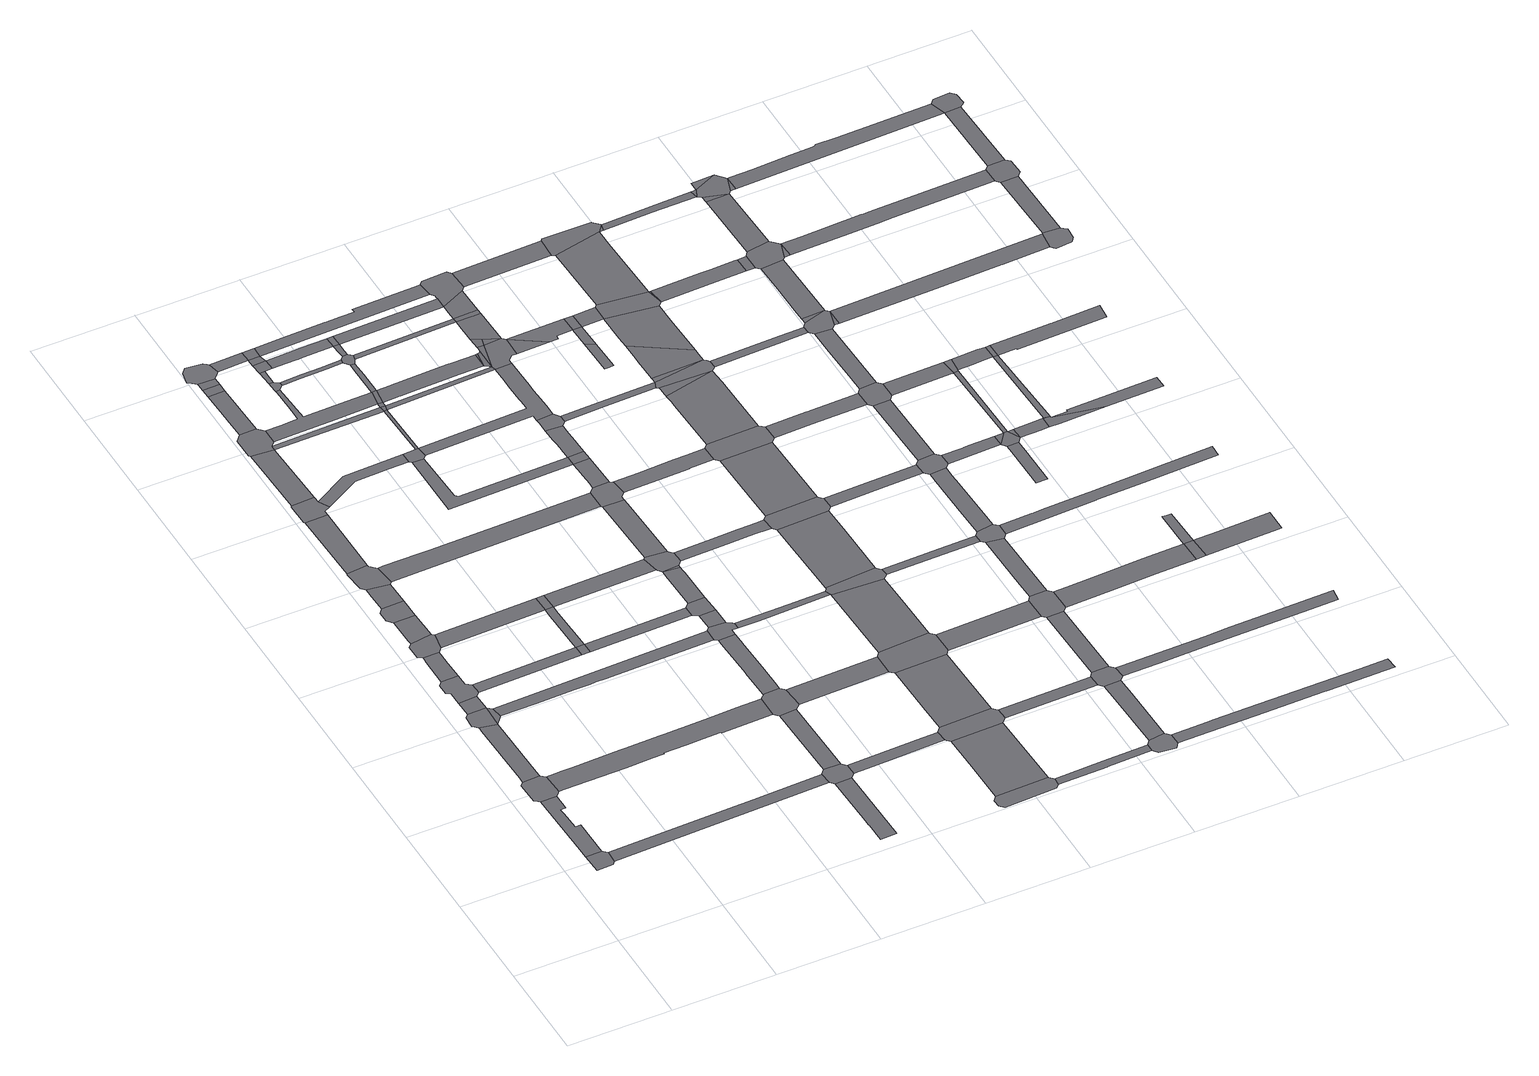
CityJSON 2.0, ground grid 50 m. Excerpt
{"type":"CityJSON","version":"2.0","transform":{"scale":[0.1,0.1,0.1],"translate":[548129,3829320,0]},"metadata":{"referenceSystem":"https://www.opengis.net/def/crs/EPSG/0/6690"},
"CityObjects":{
"road1":{"type":"Road","geometry":[{"type":"MultiSurface","lod":"1","boundaries":[[[0,1,2,3,4,5,6,7,8,9]]]}]},
"road2":{"type":"Road","attributes":{"RoadStructureAttribute.sectionType":"1"},"geometry":[{"type":"MultiSurface","lod":"1","boundaries":[[[10,11,12,13,14,15,16,17,3,2]]]}]},
"road3":{"type":"Road","geometry":[{"type":"MultiSurface","lod":"1","boundaries":[[[18,19,20,21,22,16,15,23,24,25]]]}]},
"road4":{"type":"Road","attributes":{"RoadStructureAttribute.sectionType":"1"},"geometry":[{"type":"MultiSurface","lod":"1","boundaries":[[[26,27,28,29,19,18,30,31]]]}]},
"road5":{"type":"Road","geometry":[{"type":"MultiSurface","lod":"1","boundaries":[[[32,33,34,35,36,26,31]]]}]},
"road6":{"type":"Road","attributes":{"RoadStructureAttribute.sectionType":"1"},"geometry":[{"type":"MultiSurface","lod":"1","boundaries":[[[37,38,33,32]]]}]},
"road7":{"type":"Road","attributes":{"RoadStructureAttribute.sectionType":"1"},"geometry":[{"type":"MultiSurface","lod":"1","boundaries":[[[32,39,40,41,42,43]]]}]},
"road8":{"type":"Road","geometry":[{"type":"MultiSurface","lod":"1","boundaries":[[[44,45,46,47,48,49,38,37,50,51]]]}]},
"road9":{"type":"Road","attributes":{"RoadStructureAttribute.sectionType":"1"},"geometry":[{"type":"MultiSurface","lod":"1","boundaries":[[[52,53,54,55,56,57,46,45]]]}]},
"road10":{"type":"Road","geometry":[{"type":"MultiSurface","lod":"1","boundaries":[[[58,59,60,61,55,54,62,63]]]}]},
"road11":{"type":"Road","attributes":{"RoadStructureAttribute.sectionType":"1"},"geometry":[{"type":"MultiSurface","lod":"1","boundaries":[[[64,65,66,67,59,58]]]}]},
"road12":{"type":"Road","geometry":[{"type":"MultiSurface","lod":"1","boundaries":[[[68,69,70,71,65,64]]]}]},
"road13":{"type":"Road","attributes":{"RoadStructureAttribute.sectionType":"1"},"geometry":[{"type":"MultiSurface","lod":"1","boundaries":[[[72,73,69,68,74]]]}]},
"road14":{"type":"Road","geometry":[{"type":"MultiSurface","lod":"1","boundaries":[[[75,76,77,78,79,72,74,80,81]]]}]},
"road15":{"type":"Road","attributes":{"RoadStructureAttribute.sectionType":"1"},"geometry":[{"type":"MultiSurface","lod":"1","boundaries":[[[82,83,84,85,9,8,86]]]}]},
"road16":{"type":"Road","attributes":{"RoadStructureAttribute.sectionType":"1"},"geometry":[{"type":"MultiSurface","lod":"1","boundaries":[[[87,88,77,76,89]]]}]},
"road17":{"type":"Road","attributes":{"RoadStructureAttribute.sectionType":"1"},"geometry":[{"type":"MultiSurface","lod":"1","boundaries":[[[90,51,50,91]]]}]},
"road18":{"type":"Road","geometry":[{"type":"MultiSurface","lod":"1","boundaries":[[[92,93,94,95,87,89,96,97,98]]]}]},
"road19":{"type":"Road","attributes":{"RoadStructureAttribute.sectionType":"1"},"geometry":[{"type":"MultiSurface","lod":"1","boundaries":[[[99,100,101,102,103,104,105,106,107,108,109,25,24,110,111,112,113,114,115,116,117,118,119]]]}]},
"road20":{"type":"Road","attributes":{"RoadStructureAttribute.sectionType":"1"},"geometry":[{"type":"MultiSurface","lod":"1","boundaries":[[[120,63,62,121]]]}]},
"road21":{"type":"Road","attributes":{"RoadStructureAttribute.sectionType":"1"},"geometry":[{"type":"MultiSurface","lod":"1","boundaries":[[[122,123,93,92,124]]]}]},
"road22":{"type":"Road","geometry":[{"type":"MultiSurface","lod":"1","boundaries":[[[125,126,127,128,129,122,124,130,131,132]]]}]},
"road23":{"type":"Road","attributes":{"RoadStructureAttribute.sectionType":"1"},"geometry":[{"type":"MultiSurface","lod":"1","boundaries":[[[133,43,42,134,135,136,137,138,139]]]}]},
"road24":{"type":"Road","attributes":{"RoadStructureAttribute.sectionType":"1"},"geometry":[{"type":"MultiSurface","lod":"1","boundaries":[[[140,141,142,143,127,126]]]}]},
"road25":{"type":"Road","geometry":[{"type":"MultiSurface","lod":"1","boundaries":[[[144,90,91,145]]]}]},
"road26":{"type":"Road","geometry":[{"type":"MultiSurface","lod":"1","boundaries":[[[146,147,141,140]]]}]},
"road27":{"type":"Road","attributes":{"RoadStructureAttribute.sectionType":"1"},"geometry":[{"type":"MultiSurface","lod":"1","boundaries":[[[148,149,150,147,146,151]]]}]},
"road28":{"type":"Road","attributes":{"RoadStructureAttribute.sectionType":"1"},"geometry":[{"type":"MultiSurface","lod":"1","boundaries":[[[152,153,121,154,90,144]]]}]},
"road29":{"type":"Road","geometry":[{"type":"MultiSurface","lod":"1","boundaries":[[[155,156,157,158,159,160,148,151,161,162,163,164,165,166]]]}]},
"road30":{"type":"Road","attributes":{"RoadStructureAttribute.sectionType":"1"},"geometry":[{"type":"MultiSurface","lod":"1","boundaries":[[[167,168,98,97,169,170,171,172,173]]]}]},
"road31":{"type":"Road","geometry":[{"type":"MultiSurface","lod":"1","boundaries":[[[174,120,121,153]]]}]},
"road32":{"type":"Road","attributes":{"RoadStructureAttribute.sectionType":"1"},"geometry":[{"type":"MultiSurface","lod":"1","boundaries":[[[175,176,177,178,179,180,181]]]}]},
"road33":{"type":"Road","attributes":{"RoadStructureAttribute.sectionType":"1"},"geometry":[{"type":"MultiSurface","lod":"1","boundaries":[[[182,164,163,183]]]}]},
"road34":{"type":"Road","geometry":[{"type":"MultiSurface","lod":"1","boundaries":[[[184,130,124,185]]]}]},
"road35":{"type":"Road","attributes":{"RoadStructureAttribute.sectionType":"1"},"geometry":[{"type":"MultiSurface","lod":"1","boundaries":[[[186,187,188,189,81,80,190]]]}]},
"road36":{"type":"Road","geometry":[{"type":"MultiSurface","lod":"1","boundaries":[[[191,82,86,192,193,176,175,194,195,196,197,198]]]}]},
"road37":{"type":"Road","geometry":[{"type":"MultiSurface","lod":"1","boundaries":[[[199,200,201,202,203,204,205,206,207,208]]]}]},
"road38":{"type":"Road","attributes":{"RoadStructureAttribute.sectionType":"1"},"geometry":[{"type":"MultiSurface","lod":"1","boundaries":[[[209,210,201,200,199]]]}]},
"road39":{"type":"Road","attributes":{"RoadStructureAttribute.sectionType":"1"},"geometry":[{"type":"MultiSurface","lod":"1","boundaries":[[[211,144,145,212]]]}]},
"road40":{"type":"Road","attributes":{"RoadStructureAttribute.sectionType":"1"},"geometry":[{"type":"MultiSurface","lod":"1","boundaries":[[[213,214,215,216,204,203,217,218,219,220,221,222,132,131,223,224,225,226,227]]]}]},
"road41":{"type":"Road","geometry":[{"type":"MultiSurface","lod":"1","boundaries":[[[228,229,210,209,230]]]}]},
"road42":{"type":"Road","attributes":{"RoadStructureAttribute.sectionType":"1"},"geometry":[{"type":"MultiSurface","lod":"1","boundaries":[[[183,229,228,231]]]}]},
"road43":{"type":"Road","geometry":[{"type":"MultiSurface","lod":"1","boundaries":[[[232,182,183,231]]]}]},
"road44":{"type":"Road","attributes":{"RoadStructureAttribute.sectionType":"1"},"geometry":[{"type":"MultiSurface","lod":"1","boundaries":[[[233,234,191,198]]]}]},
"road45":{"type":"Road","geometry":[{"type":"MultiSurface","lod":"1","boundaries":[[[235,236,167,173,237,238,239]]]}]},
"road46":{"type":"Road","attributes":{"RoadStructureAttribute.sectionType":"1"},"geometry":[{"type":"MultiSurface","lod":"1","boundaries":[[[240,174,153,241]]]}]},
"road47":{"type":"Road","geometry":[{"type":"MultiSurface","lod":"1","boundaries":[[[242,243,244,245,246,99,119,234,233,247,248]]]}]},
"road48":{"type":"Road","attributes":{"RoadStructureAttribute.sectionType":"1"},"geometry":[{"type":"MultiSurface","lod":"1","boundaries":[[[249,250,251,252,253,254,208,207,255,256,257,258,259]]]}]},
"road49":{"type":"Road","attributes":{"RoadStructureAttribute.sectionType":"1"},"geometry":[{"type":"MultiSurface","lod":"1","boundaries":[[[260,185,236,235]]]}]},
"road50":{"type":"Road","attributes":{"RoadStructureAttribute.sectionType":"1"},"geometry":[{"type":"MultiSurface","lod":"1","boundaries":[[[261,262,263,264,265,266,267,268,269,270,271,272,244,243]]]}]},
"road51":{"type":"Road","attributes":{"RoadStructureAttribute.sectionType":"1"},"geometry":[{"type":"MultiSurface","lod":"1","boundaries":[[[273,274,275,276,277,278,228,230,279,280,281,282,283,284]]]}]},
"road52":{"type":"Road","geometry":[{"type":"MultiSurface","lod":"1","boundaries":[[[184,185,260,285]]]}]},
"road53":{"type":"Road","attributes":{"RoadStructureAttribute.sectionType":"1"},"geometry":[{"type":"MultiSurface","lod":"1","boundaries":[[[286,226,184,285]]]}]},
"road54":{"type":"Road","geometry":[{"type":"MultiSurface","lod":"1","boundaries":[[[287,227,226,286]]]}]},
"road55":{"type":"Road","attributes":{"RoadStructureAttribute.sectionType":"1"},"geometry":[{"type":"MultiSurface","lod":"1","boundaries":[[[288,289,290,196,195,291,292]]]}]},
"road56":{"type":"Road","geometry":[{"type":"MultiSurface","lod":"1","boundaries":[[[293,133,139,294,267,266,295,296,297,298,299,300,301]]]}]},
"road57":{"type":"Road","attributes":{"RoadStructureAttribute.sectionType":"1"},"geometry":[{"type":"MultiSurface","lod":"1","boundaries":[[[302,303,293,301]]]}]},
"road58":{"type":"Road","attributes":{"RoadStructureAttribute.sectionType":"1"},"geometry":[{"type":"MultiSurface","lod":"1","boundaries":[[[304,305,227,287,306,307]]]}]},
"road59":{"type":"Road","geometry":[{"type":"MultiSurface","lod":"1","boundaries":[[[308,309,211,212,303,302]]]}]},
"road60":{"type":"Road","attributes":{"RoadStructureAttribute.sectionType":"1"},"geometry":[{"type":"MultiSurface","lod":"1","boundaries":[[[237,310,311,312,313,314,238]]]}]},
"road61":{"type":"Road","geometry":[{"type":"MultiSurface","lod":"1","boundaries":[[[315,316,249,259,304,307,317,318]]]}]},
"road62":{"type":"Road","attributes":{"RoadStructureAttribute.sectionType":"1"},"geometry":[{"type":"MultiSurface","lod":"1","boundaries":[[[319,320,284,321,316,315]]]}]},
"road63":{"type":"Road","attributes":{"RoadStructureAttribute.sectionType":"1"},"geometry":[{"type":"MultiSurface","lod":"1","boundaries":[[[322,323,309,308,324,325,326]]]}]},
"road64":{"type":"Road","geometry":[{"type":"MultiSurface","lod":"1","boundaries":[[[327,273,284,320]]]}]},
"road65":{"type":"Road","attributes":{"RoadStructureAttribute.sectionType":"1"},"geometry":[{"type":"MultiSurface","lod":"1","boundaries":[[[328,322,326]]]}]},
"road66":{"type":"Road","geometry":[{"type":"MultiSurface","lod":"1","boundaries":[[[329,240,241,322,328,330,331,332,333,334]]]}]},
"road67":{"type":"Road","attributes":{"RoadStructureAttribute.sectionType":"1"},"geometry":[{"type":"MultiSurface","lod":"1","boundaries":[[[335,336,248,247,337]]]}]},
"road68":{"type":"Road","attributes":{"RoadStructureAttribute.sectionType":"1"},"geometry":[{"type":"MultiSurface","lod":"1","boundaries":[[[338,329,334,339,340]]]}]},
"road69":{"type":"Road","attributes":{"RoadStructureAttribute.sectionType":"1"},"geometry":[{"type":"MultiSurface","lod":"1","boundaries":[[[341,342,343,344,345,346,347,348,349,350,351,352,353,354,355,235,239,356,357,358]]]}]},
"road70":{"type":"Road","attributes":{"RoadStructureAttribute.sectionType":"1"},"geometry":[{"type":"MultiSurface","lod":"1","boundaries":[[[359,360,361,362,363,364,365,232,231,366]]]}]},
"road71":{"type":"Road","attributes":{"RoadStructureAttribute.sectionType":"1"},"geometry":[{"type":"MultiSurface","lod":"1","boundaries":[[[367,285,260,347]]]}]},
"road72":{"type":"Road","geometry":[{"type":"MultiSurface","lod":"1","boundaries":[[[368,369,370,371,372,373,374,375]]]}]},
"road73":{"type":"Road","attributes":{"RoadStructureAttribute.sectionType":"1"},"geometry":[{"type":"MultiSurface","lod":"1","boundaries":[[[376,377,378,379,380,381,382,287,286,383,384,385,386,387,388,389]]]}]},
"road74":{"type":"Road","geometry":[{"type":"MultiSurface","lod":"1","boundaries":[[[390,186,190,338,340,391,392,393,394,395]]]}]},
"road75":{"type":"Road","attributes":{"function":"3","RoadStructureAttribute.sectionType":"1"},"geometry":[{"type":"MultiSurface","lod":"1","boundaries":[[[396,397,398,369,368]]]}]},
"road76":{"type":"Road","attributes":{"RoadStructureAttribute.sectionType":"1"},"geometry":[{"type":"MultiSurface","lod":"1","boundaries":[[[399,400,298,297,401,402]]]}]},
"road77":{"type":"Road","attributes":{"RoadStructureAttribute.sectionType":"1"},"geometry":[{"type":"MultiSurface","lod":"1","boundaries":[[[403,311,404,405,406,390,395]]]}]},
"road78":{"type":"Road","attributes":{"RoadStructureAttribute.sectionType":"1"},"geometry":[{"type":"MultiSurface","lod":"1","boundaries":[[[407,318,317,408]]]}]},
"road79":{"type":"Road","geometry":[{"type":"MultiSurface","lod":"1","boundaries":[[[409,312,311,403]]]}]},
"road80":{"type":"Road","geometry":[{"type":"MultiSurface","lod":"1","boundaries":[[[410,411,412,288,292,397,396,413,414,415]]]}]},
"road81":{"type":"Road","attributes":{"RoadStructureAttribute.sectionType":"1"},"geometry":[{"type":"MultiSurface","lod":"1","boundaries":[[[416,417,327,320,418]]]}]},
"road82":{"type":"Road","attributes":{"RoadStructureAttribute.sectionType":"1"},"geometry":[{"type":"MultiSurface","lod":"1","boundaries":[[[419,420,421,422,423,312,409,424,425,426,427,428]]]}]},
"road83":{"type":"Road","attributes":{"RoadStructureAttribute.sectionType":"1"},"geometry":[{"type":"MultiSurface","lod":"1","boundaries":[[[429,430,431,432,332,331,433,434,435,436,437]]]}]},
"road84":{"type":"Road","geometry":[{"type":"MultiSurface","lod":"1","boundaries":[[[358,357,438,419,428,439,440]]]}]},
"road85":{"type":"Road","attributes":{"function":"3","RoadStructureAttribute.sectionType":"1"},"geometry":[{"type":"MultiSurface","lod":"1","boundaries":[[[441,442,443,412,411]]]}]},
"road86":{"type":"Road","attributes":{"RoadStructureAttribute.sectionType":"1"},"geometry":[{"type":"MultiSurface","lod":"1","boundaries":[[[444,376,389]]]}]},
"road87":{"type":"Road","attributes":{"RoadStructureAttribute.sectionType":"1"},"geometry":[{"type":"MultiSurface","lod":"1","boundaries":[[[445,446,447,448,449,444,389,450,451,367]]]}]},
"road88":{"type":"Road","geometry":[{"type":"MultiSurface","lod":"1","boundaries":[[[452,453,454,455,456,457,335,337,458,459,442,441,460,461,462]]]}]},
"road89":{"type":"Road","attributes":{"RoadStructureAttribute.sectionType":"1"},"geometry":[{"type":"MultiSurface","lod":"1","boundaries":[[[463,464,465,445,367]]]}]},
"road90":{"type":"Road","attributes":{"RoadStructureAttribute.sectionType":"1"},"geometry":[{"type":"MultiSurface","lod":"1","boundaries":[[[466,467,468,469,393,392,470,471,472,473,474]]]}]},
"road91":{"type":"Road","attributes":{"RoadStructureAttribute.sectionType":"1"},"geometry":[{"type":"MultiSurface","lod":"1","boundaries":[[[475,464,463,476]]]}]},
"road92":{"type":"Road","geometry":[{"type":"MultiSurface","lod":"1","boundaries":[[[477,463,367,347,346,478,479,480,481]]]}]},
"road93":{"type":"Road","attributes":{"function":"3","RoadStructureAttribute.sectionType":"1"},"geometry":[{"type":"MultiSurface","lod":"1","boundaries":[[[482,455,454,483,484]]]}]},
"road94":{"type":"Road","attributes":{"RoadStructureAttribute.sectionType":"1"},"geometry":[{"type":"MultiSurface","lod":"1","boundaries":[[[485,486,375,374,487,488,489]]]}]},
"road95":{"type":"Road","attributes":{"RoadStructureAttribute.sectionType":"1"},"geometry":[{"type":"MultiSurface","lod":"1","boundaries":[[[476,463,477,490]]]}]},
"road96":{"type":"Road","attributes":{"RoadStructureAttribute.sectionType":"1"},"geometry":[{"type":"MultiSurface","lod":"1","boundaries":[[[491,492,493,408,494,495,475,476,490,477]]]}]},
"road97":{"type":"Road","geometry":[{"type":"MultiSurface","lod":"1","boundaries":[[[496,497,498,407,408,493,492,491]]]}]},
"road98":{"type":"Road","geometry":[{"type":"MultiSurface","lod":"1","boundaries":[[[499,500,501,502,503,399,402,504,482,484,505,506,507]]]}]},
"road99":{"type":"Road","geometry":[{"type":"MultiSurface","lod":"1","boundaries":[[[508,418,509,510,511,407,498,497,496]]]}]},
"road100":{"type":"Road","geometry":[{"type":"MultiSurface","lod":"1","boundaries":[[[512,513,359,366,514,515,516,416,418,508,517,518]]]}]},
"road101":{"type":"Road","attributes":{"RoadStructureAttribute.sectionType":"1"},"geometry":[{"type":"MultiSurface","lod":"1","boundaries":[[[519,520,440,439,521,522]]]}]},
"road102":{"type":"Road","attributes":{"function":"3","RoadStructureAttribute.sectionType":"1"},"geometry":[{"type":"MultiSurface","lod":"1","boundaries":[[[523,524,525,526,527,501,500]]]}]},
"road103":{"type":"Road","attributes":{"RoadStructureAttribute.sectionType":"1"},"geometry":[{"type":"MultiSurface","lod":"1","boundaries":[[[481,480,528,529]]]}]},
"road104":{"type":"Road","attributes":{"RoadStructureAttribute.sectionType":"1"},"geometry":[{"type":"MultiSurface","lod":"1","boundaries":[[[530,415,414,531]]]}]},
"road105":{"type":"Road","geometry":[{"type":"MultiSurface","lod":"1","boundaries":[[[532,533,534,437,436,535,526,525,536,537,538]]]}]},
"road106":{"type":"Road","attributes":{"RoadStructureAttribute.sectionType":"1"},"geometry":[{"type":"MultiSurface","lod":"1","boundaries":[[[539,481,529,540,541,542]]]}]},
"road107":{"type":"Road","attributes":{"function":"3","RoadStructureAttribute.sectionType":"1"},"geometry":[{"type":"MultiSurface","lod":"1","boundaries":[[[543,544,545,546,534,533]]]}]},
"road108":{"type":"Road","attributes":{"RoadStructureAttribute.sectionType":"1"},"geometry":[{"type":"MultiSurface","lod":"1","boundaries":[[[547,548,462,461,549]]]}]},
"road109":{"type":"Road","attributes":{"RoadStructureAttribute.sectionType":"1"},"geometry":[{"type":"MultiSurface","lod":"1","boundaries":[[[550,551,552,553,554,555]]]}]},
"road110":{"type":"Road","geometry":[{"type":"MultiSurface","lod":"1","boundaries":[[[556,557,485,489,558,559,560,561]]]}]},
"road111":{"type":"Road","attributes":{"RoadStructureAttribute.sectionType":"1"},"geometry":[{"type":"MultiSurface","lod":"1","boundaries":[[[562,542,551,550,555]]]}]},
"road112":{"type":"Road","geometry":[{"type":"MultiSurface","lod":"1","boundaries":[[[563,564,565,466,474,544,543,566,567]]]}]},
"road113":{"type":"Road","geometry":[{"type":"MultiSurface","lod":"1","boundaries":[[[568,539,542,562]]]}]},
"road114":{"type":"Road","attributes":{"RoadStructureAttribute.sectionType":"1"},"geometry":[{"type":"MultiSurface","lod":"1","boundaries":[[[569,570,557,556,571,572]]]}]},
"road115":{"type":"Road","attributes":{"function":"3","RoadStructureAttribute.sectionType":"1"},"geometry":[{"type":"MultiSurface","lod":"1","boundaries":[[[573,574,575,576,577,578,579,580,581,582,564,563]]]}]},
"road116":{"type":"Road","attributes":{"RoadStructureAttribute.sectionType":"1"},"geometry":[{"type":"MultiSurface","lod":"1","boundaries":[[[583,518,517,584]]]}]},
"road117":{"type":"Road","attributes":{"RoadStructureAttribute.sectionType":"1"},"geometry":[{"type":"MultiSurface","lod":"1","boundaries":[[[585,586,587,588,507,506,589,590]]]}]},
"road118":{"type":"Road","geometry":[{"type":"MultiSurface","lod":"1","boundaries":[[[591,592,593,594,530,531,595,569,572,596,597,598,599]]]}]},
"road119":{"type":"Road","attributes":{"RoadStructureAttribute.sectionType":"1"},"geometry":[{"type":"MultiSurface","lod":"1","boundaries":[[[600,568,562,601]]]}]},
"road120":{"type":"Road","attributes":{"function":"3","RoadStructureAttribute.sectionType":"1"},"geometry":[{"type":"MultiSurface","lod":"1","boundaries":[[[602,603,604,605,578,577]]]}]},
"road121":{"type":"Road","geometry":[{"type":"MultiSurface","lod":"1","boundaries":[[[606,607,608,609,519,522,610,602,577,611,612,613]]]}]},
"road122":{"type":"Road","attributes":{"function":"3","RoadStructureAttribute.sectionType":"1"},"geometry":[{"type":"MultiSurface","lod":"1","boundaries":[[[607,614,615,608]]]}]},
"road123":{"type":"Road","attributes":{"RoadStructureAttribute.sectionType":"1"},"geometry":[{"type":"MultiSurface","lod":"1","boundaries":[[[616,617,593,592]]]}]},
"road124":{"type":"Road","attributes":{"function":"3","RoadStructureAttribute.sectionType":"1"},"geometry":[{"type":"MultiSurface","lod":"1","boundaries":[[[618,619,620,621,614,607,622,623]]]}]},
"road125":{"type":"Road","attributes":{"function":"3","RoadStructureAttribute.sectionType":"1"},"geometry":[{"type":"MultiSurface","lod":"1","boundaries":[[[601,624,618,623,625,626]]]}]},
"road126":{"type":"Road","attributes":{"RoadStructureAttribute.sectionType":"1"},"geometry":[{"type":"MultiSurface","lod":"1","boundaries":[[[627,628,538,537,629,630]]]}]},
"road127":{"type":"Road","geometry":[{"type":"MultiSurface","lod":"1","boundaries":[[[631,547,549,617,616,632,633,634]]]}]},
"road128":{"type":"Road","geometry":[{"type":"MultiSurface","lod":"1","boundaries":[[[635,600,601,626,636,637,638,639]]]}]},
"road129":{"type":"Road","attributes":{"RoadStructureAttribute.sectionType":"1"},"geometry":[{"type":"MultiSurface","lod":"1","boundaries":[[[640,641,631,634,642]]]}]},
"road130":{"type":"Road","attributes":{"function":"3","RoadStructureAttribute.sectionType":"1"},"geometry":[{"type":"MultiSurface","lod":"1","boundaries":[[[643,644,645,635,639]]]}]},
"road131":{"type":"Road","attributes":{"RoadStructureAttribute.sectionType":"1"},"geometry":[{"type":"MultiSurface","lod":"1","boundaries":[[[646,647,648,567,566,649,650,651]]]}]},
"road132":{"type":"Road","geometry":[{"type":"MultiSurface","lod":"1","boundaries":[[[652,653,654,585,590,640,642,655,656,657]]]}]},
"road133":{"type":"Road","attributes":{"RoadStructureAttribute.sectionType":"1"},"geometry":[{"type":"MultiSurface","lod":"1","boundaries":[[[658,639,638]]]}]},
"road134":{"type":"Road","geometry":[{"type":"MultiSurface","lod":"1","boundaries":[[[659,583,584,645,644,660,661,662,663]]]}]},
"road135":{"type":"Road","attributes":{"RoadStructureAttribute.sectionType":"1"},"geometry":[{"type":"MultiSurface","lod":"1","boundaries":[[[664,665,666,667,668,669,670,671,654,653]]]}]},
"road136":{"type":"Road","attributes":{"RoadStructureAttribute.sectionType":"1"},"geometry":[{"type":"MultiSurface","lod":"1","boundaries":[[[672,673,613,612,674,675,676]]]}]},
"road137":{"type":"Road","geometry":[{"type":"MultiSurface","lod":"1","boundaries":[[[677,678,679,680,627,630,681,668,667,682,683]]]}]},
"road138":{"type":"Road","attributes":{"RoadStructureAttribute.sectionType":"1"},"geometry":[{"type":"MultiSurface","lod":"1","boundaries":[[[684,685,686,687,688,561,560,689,690,691,692,693,694,695,696]]]}]},
"road139":{"type":"Road","attributes":{"RoadStructureAttribute.sectionType":"1"},"geometry":[{"type":"MultiSurface","lod":"1","boundaries":[[[660,644,697,698]]]}]},
"road140":{"type":"Road","attributes":{"RoadStructureAttribute.sectionType":"1"},"geometry":[{"type":"MultiSurface","lod":"1","boundaries":[[[699,700,679,678]]]}]},
"road141":{"type":"Road","attributes":{"RoadStructureAttribute.sectionType":"1"},"geometry":[{"type":"MultiSurface","lod":"1","boundaries":[[[701,702,703,704,658,638,705,706,707,708]]]}]},
"road142":{"type":"Road","attributes":{"RoadStructureAttribute.sectionType":"1"},"geometry":[{"type":"MultiSurface","lod":"1","boundaries":[[[709,710,711,712,713,633,632,714,715,716]]]}]},
"road143":{"type":"Road","geometry":[{"type":"MultiSurface","lod":"1","boundaries":[[[717,718,646,651,700,699,719,720]]]}]},
"road144":{"type":"Road","attributes":{"RoadStructureAttribute.sectionType":"1"},"geometry":[{"type":"MultiSurface","lod":"1","boundaries":[[[721,722,723,724,725,726,727,599,598,728,729,730,731]]]}]},
"road145":{"type":"Road","attributes":{"RoadStructureAttribute.sectionType":"1"},"geometry":[{"type":"MultiSurface","lod":"1","boundaries":[[[732,733,734,735,683,682,736]]]}]},
"road146":{"type":"Road","attributes":{"RoadStructureAttribute.sectionType":"1"},"geometry":[{"type":"MultiSurface","lod":"1","boundaries":[[[737,738,739,718,717,740,741]]]}]},
"road147":{"type":"Road","attributes":{"RoadStructureAttribute.sectionType":"1"},"geometry":[{"type":"MultiSurface","lod":"1","boundaries":[[[742,743,660,698,744,745,746]]]}]},
"road148":{"type":"Road","geometry":[{"type":"MultiSurface","lod":"1","boundaries":[[[747,748,749,672,676,737,741,750,751,752]]]}]},
"road149":{"type":"Road","attributes":{"RoadStructureAttribute.sectionType":"1"},"geometry":[{"type":"MultiSurface","lod":"1","boundaries":[[[747,753,748]]]}]},
"road150":{"type":"Road","attributes":{"RoadStructureAttribute.sectionType":"1"},"geometry":[{"type":"MultiSurface","lod":"1","boundaries":[[[754,755,756,757,758,759]]]}]},
"road151":{"type":"Road","attributes":{"RoadStructureAttribute.sectionType":"1"},"geometry":[{"type":"MultiSurface","lod":"1","boundaries":[[[760,701,708,761]]]}]},
"road152":{"type":"Road","attributes":{"RoadStructureAttribute.sectionType":"1"},"geometry":[{"type":"MultiSurface","lod":"1","boundaries":[[[762,763,732,736]]]}]},
"road153":{"type":"Road","attributes":{"RoadStructureAttribute.sectionType":"1"},"geometry":[{"type":"MultiSurface","lod":"1","boundaries":[[[764,720,719,765,766,767]]]}]},
"road154":{"type":"Road","attributes":{"RoadStructureAttribute.sectionType":"1"},"geometry":[{"type":"MultiSurface","lod":"1","boundaries":[[[752,751,768]]]}]},
"road155":{"type":"Road","geometry":[{"type":"MultiSurface","lod":"1","boundaries":[[[769,762,736,759,758,770]]]}]},
"road156":{"type":"Road","attributes":{"RoadStructureAttribute.sectionType":"1"},"geometry":[{"type":"MultiSurface","lod":"1","boundaries":[[[771,772,773,774,753,747]]]}]},
"road157":{"type":"Road","attributes":{"RoadStructureAttribute.sectionType":"1"},"geometry":[{"type":"MultiSurface","lod":"1","boundaries":[[[775,776,769,770]]]}]},
"road158":{"type":"Road","geometry":[{"type":"MultiSurface","lod":"1","boundaries":[[[777,778,760,761,772,771,779,780]]]}]},
"road159":{"type":"Road","attributes":{"RoadStructureAttribute.sectionType":"1"},"geometry":[{"type":"MultiSurface","lod":"1","boundaries":[[[781,767,762,769]]]}]},
"road160":{"type":"Road","geometry":[{"type":"MultiSurface","lod":"1","boundaries":[[[782,709,716,783]]]}]},
"road161":{"type":"Road","attributes":{"RoadStructureAttribute.sectionType":"1"},"geometry":[{"type":"MultiSurface","lod":"1","boundaries":[[[784,785,786,787,788,789,790,657,656,791,792,793,794,795]]]}]},
"road162":{"type":"Road","attributes":{"RoadStructureAttribute.sectionType":"1"},"geometry":[{"type":"MultiSurface","lod":"1","boundaries":[[[796,797,775,770,798,799,800]]]}]},
"road163":{"type":"Road","geometry":[{"type":"MultiSurface","lod":"1","boundaries":[[[801,802,803,804,709,782]]]}]},
"road164":{"type":"Road","attributes":{"RoadStructureAttribute.sectionType":"1"},"geometry":[{"type":"MultiSurface","lod":"1","boundaries":[[[805,742,746]]]}]},
"road165":{"type":"Road","attributes":{"RoadStructureAttribute.sectionType":"1"},"geometry":[{"type":"MultiSurface","lod":"1","boundaries":[[[806,807,778,777]]]}]},
"road166":{"type":"Road","attributes":{"RoadStructureAttribute.sectionType":"1"},"geometry":[{"type":"MultiSurface","lod":"1","boundaries":[[[780,779,808]]]}]},
"road167":{"type":"Road","geometry":[{"type":"MultiSurface","lod":"1","boundaries":[[[809,764,767,781,810]]]}]},
"road168":{"type":"Road","attributes":{"RoadStructureAttribute.sectionType":"1"},"geometry":[{"type":"MultiSurface","lod":"1","boundaries":[[[811,807,806]]]}]},
"road169":{"type":"Road","geometry":[{"type":"MultiSurface","lod":"1","boundaries":[[[812,805,746,811,806,813,814]]]}]},
"road170":{"type":"Road","attributes":{"RoadStructureAttribute.sectionType":"1"},"geometry":[{"type":"MultiSurface","lod":"1","boundaries":[[[812,815,816,805]]]}]},
"road171":{"type":"Road","geometry":[{"type":"MultiSurface","lod":"1","boundaries":[[[800,817,818]]]}]},
"road172":{"type":"Road","attributes":{"RoadStructureAttribute.sectionType":"1"},"geometry":[{"type":"MultiSurface","lod":"1","boundaries":[[[819,820,809,810,821,822,823,824,825]]]}]},
"road173":{"type":"Road","attributes":{"RoadStructureAttribute.sectionType":"1"},"geometry":[{"type":"MultiSurface","lod":"1","boundaries":[[[826,825,818,817]]]}]},
"road174":{"type":"Road","attributes":{"RoadStructureAttribute.sectionType":"1"},"geometry":[{"type":"MultiSurface","lod":"1","boundaries":[[[814,813,827]]]}]},
"road175":{"type":"Road","attributes":{"RoadStructureAttribute.sectionType":"1"},"geometry":[{"type":"MultiSurface","lod":"1","boundaries":[[[828,829,830,831,782,783,832,833,834]]]}]},
"road176":{"type":"Road","geometry":[{"type":"MultiSurface","lod":"1","boundaries":[[[800,799,835,836,837,817]]]}]},
"road177":{"type":"Road","geometry":[{"type":"MultiSurface","lod":"1","boundaries":[[[838,819,825,826]]]}]},
"road178":{"type":"Road","attributes":{"RoadStructureAttribute.sectionType":"1"},"geometry":[{"type":"MultiSurface","lod":"1","boundaries":[[[839,840,841,837,836,842]]]}]},
"road179":{"type":"Road","attributes":{"RoadStructureAttribute.sectionType":"1"},"geometry":[{"type":"MultiSurface","lod":"1","boundaries":[[[843,752,768,844,845,846,847]]]}]},
"road180":{"type":"Road","attributes":{"RoadStructureAttribute.sectionType":"1"},"geometry":[{"type":"MultiSurface","lod":"1","boundaries":[[[848,849,850,851,838,826,852,853,854]]]}]},
"road181":{"type":"Road","attributes":{"RoadStructureAttribute.sectionType":"1"},"geometry":[{"type":"MultiSurface","lod":"1","boundaries":[[[855,856,857,858,859,780,808,860,861,862,863,864]]]}]},
"road182":{"type":"Road","attributes":{"RoadStructureAttribute.sectionType":"1"},"geometry":[{"type":"MultiSurface","lod":"1","boundaries":[[[865,866,867,868,869,870,871,872,814,827,873]]]}]},
"road183":{"type":"Road","geometry":[{"type":"MultiSurface","lod":"1","boundaries":[[[874,843,847,875,876,877,878,879,880,881,882,883,884]]]}]},
"road184":{"type":"Road","attributes":{"RoadStructureAttribute.sectionType":"1"},"geometry":[{"type":"MultiSurface","lod":"1","boundaries":[[[885,886,887,874,884]]]}]},
"road185":{"type":"Road","geometry":[{"type":"MultiSurface","lod":"1","boundaries":[[[888,889,890,855,864,886,885,891,892,893]]]}]},
"road186":{"type":"Road","attributes":{"RoadStructureAttribute.sectionType":"1"},"geometry":[{"type":"MultiSurface","lod":"1","boundaries":[[[894,873,890,889]]]}]},
"road187":{"type":"Road","geometry":[{"type":"MultiSurface","lod":"1","boundaries":[[[895,896,897,898,865,873,894,899,900,901]]]}]}
},
"vertices":[
[211,529,0],[202,538,0],[200,540,0],[123,538,0],[126,440,0],[204,443,0],[205,443,0],[210,449,0],[218,459,0],[221,520,0],
[197,731,0],[170,731,0],[167,830,0],[165,858,0],[191,858,0],[190,941,0],[112,940,0],[122,593,0],
[186,1092,0],[103,1088,0],[87,1069,0],[90,960,0],[96,955,0],[207,958,0],[212,964,0],[206,1072,0],
[95,1484,0],[96,1477,0],[96,1456,0],[103,1118,0],[185,1120,0],[178,1466,0],
[183,1583,0],[93,1581,0],[77,1563,0],[73,1506,0],[83,1496,0],
[179,1665,0],[91,1662,0],
[179,1467,0],[204,1497,0],[208,1503,0],[212,1508,0],[204,1564,0],
[171,1761,0],[170,1820,0],[89,1818,0],[70,1799,0],[72,1744,0],[89,1729,0],[199,1685,0],[197,1740,0],
[167,1912,0],[166,1976,0],[166,1991,0],[90,1988,0],[90,1976,0],[89,1958,0],
[188,2107,0],[85,2093,0],[68,2075,0],[70,2005,0],[185,2012,0],[200,2098,0],
[185,2247,0],[80,2245,0],[81,2244,0],[84,2116,0],
[183,2352,0],[77,2349,0],[57,2327,0],[58,2272,0],
[74,2488,0],[75,2438,0],[180,2473,0],
[150,2617,0],[150,2626,0],[48,2614,0],[45,2611,0],[54,2507,0],[191,2483,0],[179,2589,0],
[1257,551,0],[1146,548,0],[902,540,0],[835,539,0],[1262,493,0],
[39,2989,0],[43,2819,0],[147,2990,0],
[698,1753,0],[699,1698,0],
[148,3116,0],[37,3112,0],[32,3107,0],[34,2993,0],[147,3016,0],[177,3032,0],[149,3083,0],
[1249,1100,0],[1132,1097,0],[977,1093,0],[776,1087,0],[761,1087,0],[587,1083,0],[567,1082,0],[565,1082,0],[335,1076,0],[284,1075,0],[253,1074,0],[294,965,0],[536,970,0],[666,973,0],[722,975,0],[722,980,0],[832,983,0],[890,984,0],[998,986,0],[999,982,0],[1247,988,0],
[689,2110,0],[691,2025,0],
[26,3473,0],[31,3302,0],[135,3463,0],
[148,3597,0],[127,3618,0],[47,3616,0],[18,3584,0],[20,3480,0],[135,3488,0],[157,3511,0],[156,3590,0],
[1242,1591,0],[387,1510,0],[565,1514,0],[644,1516,0],[671,1517,0],[717,1518,0],[1241,1528,0],
[120,3897,0],[40,3894,0],[43,3767,0],[45,3708,0],
[738,1754,0],[739,1699,0],
[119,3943,0],[38,3942,0],
[37,3987,0],[37,3981,0],[37,3961,0],[118,3984,0],
[732,1982,0],[731,2026,0],[692,1981,0],
[34,4102,0],[17,4082,0],[11,4077,0],[0,4015,0],[18,4002,0],[19,4001,0],[118,3986,0],[136,4004,0],[150,4019,0],[137,4076,0],[129,4082,0],[115,4092,0],
[607,3190,0],[318,3181,0],[235,3064,0],[298,3099,0],[348,3128,0],[513,3134,0],[609,3136,0],
[729,2111,0],
[1360,474,0],[1280,472,0],[1286,223,0],[1288,173,0],[1288,172,0],[1290,68,0],[1368,70,0],
[296,4080,0],[298,4026,0],
[660,3502,0],[663,3472,0],
[1204,2607,0],[432,2593,0],[374,2592,0],[208,2590,0],[1204,2509,0],
[1279,575,0],[1270,484,0],[1271,483,0],[1370,483,0],[1381,494,0],[1379,553,0],[1371,562,0],[1359,574,0],
[329,3851,0],[314,3850,0],[309,3850,0],[309,3836,0],[311,3794,0],[332,3796,0],[346,3812,0],[350,3816,0],[354,3816,0],[352,3836,0],
[329,3931,0],[304,3929,0],
[1230,1766,0],[1231,1711,0],
[555,3600,0],[341,3595,0],[340,3595,0],[336,3681,0],[312,3784,0],[316,3686,0],[315,3653,0],[314,3594,0],[301,3594,0],[232,3591,0],[262,3514,0],[458,3519,0],[641,3525,0],[660,3525,0],[672,3604,0],
[363,3989,0],[300,3985,0],[364,3932,0],
[353,4024,0],
[355,4081,0],
[1351,972,0],[1270,967,0],
[683,3192,0],[671,3192,0],[619,3124,0],[674,3124,0],[689,3140,0],
[1212,2122,0],[1228,2038,0],
[1364,1109,0],[1348,1124,0],[1269,1120,0],[1269,1118,0],[1254,1105,0],[1376,994,0],[1369,1104,0],
[652,3847,0],[549,3843,0],[507,3842,0],[459,3840,0],[407,3838,0],[396,3838,0],[369,3817,0],[443,3819,0],[511,3822,0],[572,3824,0],[647,3827,0],
[678,3474,0],
[1348,1148,0],[1345,1280,0],[1341,1438,0],[1341,1469,0],[1340,1492,0],[1340,1519,0],[1259,1514,0],[1259,1506,0],[1259,1491,0],[1265,1278,0],[1265,1275,0],[1268,1147,0],
[659,3996,0],[533,3993,0],[482,3992,0],[477,3992,0],[466,3991,0],[450,3991,0],[475,3935,0],[482,3935,0],[487,3935,0],[490,3935,0],[513,3935,0],[661,3939,0],
[683,3499,0],
[685,3525,0],
[694,3605,0],
[1820,567,0],[1718,564,0],[1697,563,0],[1447,496,0],[1823,509,0],
[1260,1609,0],[1245,1528,0],[1339,1549,0],[1356,1549,0],[1369,1549,0],[1368,1583,0],[1361,1588,0],[1360,1589,0],[1338,1604,0],
[1336,1694,0],[1256,1692,0],
[670,3802,0],[670,3740,0],[693,3721,0],[692,3799,0],
[1333,1788,0],[1253,1786,0],
[622,2787,0],[1224,2801,0],[1223,2853,0],[697,2840,0],[682,2855,0],
[689,3867,0],[667,3864,0],[704,3825,0],[709,3850,0],
[689,3892,0],[688,3939,0],[664,3892,0],
[1247,2015,0],[1248,1987,0],[1328,1969,0],[1328,1988,0],[1327,2006,0],
[687,3997,0],
[1327,2021,0],
[1221,2131,0],[1337,2032,0],[1348,2043,0],[1344,2102,0],[1335,2111,0],[1323,2122,0],
[1810,1115,0],[1489,1106,0],[1810,1006,0],
[1210,2501,0],[1314,2470,0],[1313,2501,0],
[1292,3189,0],[1291,3242,0],[1290,3298,0],[1289,3357,0],[1288,3379,0],[1286,3495,0],[1205,3493,0],[1207,3414,0],[1208,3375,0],[1208,3358,0],[1210,3277,0],[1211,3266,0],[1211,3240,0],[1212,3220,0],[1212,3211,0],[1213,3154,0],[1214,3124,0],[1293,3130,0],
[1170,4121,0],[841,4115,0],[842,4095,0],[774,4095,0],[707,4092,0],[699,4092,0],[473,4085,0],[1176,4048,0],
[1201,3516,0],
[2104,95,0],[1851,88,0],[1832,67,0],[1834,28,0],[1854,7,0],[2106,18,0],[2123,36,0],[2125,75,0],
[1173,3617,0],[1062,3615,0],[1039,3615,0],[835,3609,0],[768,3607,0],[764,3607,0],[696,3605,0],[686,3525,0],[768,3527,0],[770,3527,0],[828,3528,0],[1010,3534,0],[1063,3535,0],[1174,3537,0],
[1229,2630,0],[1312,2523,0],[1332,2543,0],[1323,2624,0],[1317,2624,0],[1308,2630,0],
[2093,495,0],[1843,490,0],[1847,306,0],
[1806,1589,0],[1588,1584,0],[1469,1550,0],[1818,1560,0],
[1303,2803,0],[1225,2764,0],[1227,2715,0],[1229,2660,0],
[1196,3864,0],[1197,3839,0],
[1302,2856,0],
[2103,586,0],[2090,599,0],[1841,591,0],[2104,506,0],[2116,517,0],[2113,577,0],
[1193,4011,0],[1193,4009,0],[1194,3952,0],
[1215,3045,0],[1219,2978,0],[1220,2955,0],[1221,2925,0],[1221,2910,0],[1299,2956,0],[1298,2987,0],[1297,3036,0],[1297,3038,0],[1297,3041,0],
[1764,2114,0],[1718,2112,0],[1655,2111,0],[1513,2107,0],[1574,2048,0],[1705,2052,0],[1766,2052,0],[1788,2051,0],[1782,2114,0],
[1215,3104,0],[1317,3064,0],[1314,3099,0],
[2080,994,0],[1832,989,0],[1837,737,0],
[1184,3617,0],
[1201,3628,0],[1198,3623,0],[1194,3619,0],[1189,3618,0],[1185,3617,0],[1180,3532,0],[1185,3529,0],
[2093,1130,0],[2077,1145,0],[2076,1151,0],[1829,1136,0],[1827,1133,0],[1815,1120,0],[1811,1006,0],[1830,990,0],[2095,1011,0],[2098,1014,0],[2097,1126,0],
[1234,3654,0],[1202,3653,0],[1203,3632,0],
[1768,2636,0],[1682,2634,0],[1620,2632,0],[1446,2627,0],[1501,2548,0],[1502,2548,0],[1649,2552,0],[1650,2552,0],[1770,2556,0],
[1199,3713,0],[1242,3691,0],
[1319,3658,0],[1285,3519,0],[1308,3541,0],[1333,3541,0],[1335,3643,0],
[1818,1556,0],[2070,1392,0],[2065,1546,0],
[2576,87,0],[2361,81,0],[2361,41,0],[2363,41,0],[2575,47,0],
[1243,3690,0],
[1315,3842,0],[1276,3841,0],[1274,3841,0],[1198,3790,0],[1198,3749,0],
[1314,3867,0],[1281,3866,0],[1280,3866,0],
[2074,1614,0],[2064,1626,0],[1817,1606,0],[1817,1599,0],[1810,1593,0],[1818,1558,0],[2075,1555,0],[2086,1565,0],[2083,1604,0],
[1311,4007,0],[1195,3948,0],[1195,3910,0],[1196,3866,0],
[1307,4144,0],[1185,4139,0],[1189,4036,0],[1193,4032,0],[1193,4018,0],[1328,4024,0],[1323,4127,0],
[1772,3110,0],[1509,3105,0],[1511,3070,0],[1759,3078,0],
[2057,1909,0],[2055,1995,0],[2054,2040,0],[1804,2033,0],[1805,1993,0],
[1359,3542,0],[1493,3545,0],
[2559,586,0],[2563,526,0],
[2062,2131,0],[2051,2141,0],[1801,2133,0],[1794,2044,0],[2065,2053,0],[2073,2061,0],[2073,2122,0],
[1613,3649,0],[1534,3546,0],[1536,3567,0],[1614,3568,0],
[2040,2540,0],[1789,2536,0],[1790,2536,0],[1799,2226,0],
[2547,1140,0],[2502,1139,0],[2549,1027,0],
[1660,3440,0],[1617,3467,0],[1622,3284,0],[1643,3285,0],[1665,3287,0],[1661,3440,0],
[2673,120,0],[2595,110,0],[2597,23,0],[2677,15,0],[2696,40,0],[2694,100,0],
[1658,3570,0],
[2036,2663,0],[1787,2655,0],[1786,2654,0],[2061,2563,0],[2059,2644,0],
[1656,3650,0],
[2583,507,0],[2586,410,0],[2666,412,0],[2663,507,0],
[2029,2906,0],[2028,2963,0],[2027,2982,0],[2027,2986,0],[2023,3064,0],[1774,3010,0],[1777,2982,0],[1778,2962,0],[1778,2961,0],[1779,2939,0],
[1756,4137,0],[1752,4036,0],
[2537,1613,0],[2475,1612,0],[2474,1612,0],[2333,1609,0],[2236,1568,0],[2538,1574,0],
[2672,596,0],[2658,612,0],[2577,609,0],[2561,589,0],[2565,526,0],[2682,527,0],[2683,529,0],[2684,528,0],[2679,588,0],
[1765,3652,0],[1764,3572,0],
[1773,3071,0],[1774,3060,0],[1774,3022,0],[1774,3014,0],
[2031,3134,0],[2021,3144,0],[1773,3111,0],[1773,3110,0],[1769,3073,0],[2030,3070,0],[2043,3083,0],[2041,3124,0],
[1772,3140,0],[1772,3137,0],
[2649,1011,0],[2567,1009,0],
[1767,3374,0],[1769,3283,0],[1769,3259,0],[1772,3158,0],[2020,3185,0],[2020,3216,0],
[1766,3430,0],[2013,3433,0],[2011,3538,0],
[2519,2134,0],[2250,2126,0],[2317,2068,0],[2523,2074,0],
[2564,1163,0],[2668,1031,0],[2667,1143,0],[2646,1163,0],
[1778,3665,0],[2013,3539,0],[2023,3549,0],[2031,3556,0],[2012,3637,0],
[2555,1555,0],[2562,1250,0],[2638,1543,0],
[2003,3970,0],[2001,4077,0],[1768,4028,0],
[2510,2654,0],[2260,2649,0],[2259,2649,0],[2245,2568,0],[2246,2568,0],[2511,2574,0],
[2656,1626,0],[2634,1645,0],[2554,1634,0],[2649,1557,0],[2656,1567,0],[2657,1626,0],
[2021,3637,0],
[1764,4149,0],[2031,4113,0],[2028,4116,0],[2013,4131,0],[1999,4144,0],
[2633,1703,0],[2626,1971,0],[2625,2001,0],[2624,2057,0],[2544,2052,0],[2545,2000,0],[2550,1766,0],[2550,1761,0],
[2495,3135,0],[2354,3132,0],[2247,3088,0],[2355,3092,0],[2498,3096,0],
[2633,2146,0],[2620,2161,0],[2540,2154,0],[2531,2145,0],[2531,2065,0],[2643,2077,0],[2641,2137,0],
[3601,110,0],[3600,110,0],[3116,105,0],[2902,103,0],[2870,102,0],[2902,42,0],[3116,45,0],[3395,48,0],[3418,48,0],[3555,49,0],[3556,49,0],[3740,51,0],[3736,112,0],
[2010,4077,0],[2022,4078,0],
[2612,2554,0],[2530,2553,0],
[2441,3649,0],[2432,3649,0],[2315,3645,0],[2265,3644,0],[2132,3560,0],[2249,3563,0],[2322,3565,0],[2443,3568,0],
[3300,1164,0],[3258,1162,0],[3105,1158,0],[2858,1149,0],[2735,1145,0],[2892,1039,0],[3106,1046,0],[3303,1052,0],
[2609,2682,0],[2529,2676,0],[2630,2577,0],[2629,2658,0],
[3730,608,0],[3722,608,0],[3362,601,0],[3234,599,0],[3111,596,0],[2756,589,0],[2699,588,0],[2856,532,0],[3111,537,0],[3588,545,0],[3724,548,0],
[2898,2144,0],[2782,2141,0],[2749,2140,0],[2747,2140,0],[2899,2084,0],
[2518,3076,0],[2521,2968,0],[2527,2752,0],[2602,2969,0],[2599,3072,0],
[2465,4127,0],[2319,4121,0],[2257,4085,0],[2471,4087,0],[2474,4087,0],
[2626,3192,0],[2515,3156,0],[2496,3136,0],[2608,3079,0],[2619,3089,0],[2641,3177,0],
[2514,3188,0],
[2919,2004,0],[2921,1797,0],[2976,1797,0],[2974,2004,0],[2974,2063,0],[2919,2062,0],
[2485,3650,0],[2487,3569,0],
[2943,2145,0],[2933,2145,0],
[2921,2665,0],[2923,2583,0],[2927,2584,0],[2931,2584,0],
[2642,3089,0],
[2961,2146,0],[2993,2087,0],
[2616,3560,0],[2506,3550,0],[2509,3404,0],[2512,3248,0],
[2991,2147,0],[2972,2146,0],
[2615,3693,0],[2503,3675,0],[2627,3573,0],[2653,3655,0],
[2954,2588,0],
[3347,1165,0],[3351,1053,0],
[3694,1664,0],[3437,1654,0],[3100,1642,0],[3084,1642,0],[2866,1634,0],[2816,1632,0],[2815,1632,0],[3101,1583,0],[3103,1584,0],[3331,1591,0],[3332,1591,0],[3690,1603,0],
[3127,2151,0],[3095,2150,0],[3096,2089,0],[3134,2090,0],[3133,2152,0],
[3341,1359,0],[3319,1360,0],[3298,1361,0],[3298,1359,0],
[2491,4128,0],
[2604,4041,0],[2494,4038,0],
[2656,3573,0],
[2960,2666,0],[2954,2593,0],
[2493,4073,0],
[2602,4177,0],[2618,4056,0],[2643,4132,0],
[2490,4173,0],[2491,4147,0],
[3168,2148,0],[3138,2152,0],
[3124,2670,0],[3090,2670,0],[3030,2595,0],[3091,2598,0],[3117,2599,0],[3124,2599,0],[3126,2599,0],
[3148,2600,0],
[2644,4057,0],
[3719,1176,0],[3707,1176,0],[3441,1168,0],[3364,1166,0],[3498,1058,0],[3705,1064,0],[3718,1064,0],
[3186,2091,0],[3408,2097,0],[3168,2143,0],
[3146,2671,0],
[3685,2166,0],[3250,2155,0],[3250,2144,0],[3686,2103,0],
[3670,3204,0],[3086,3097,0],[3431,3108,0],[3433,3108,0],[3661,3116,0],
[3679,2685,0],[3444,2679,0],[3443,2679,0],[3308,2675,0],[3240,2603,0],[3240,2595,0],[3673,2605,0],
[3645,3680,0],[3080,3667,0],[3054,3666,0],[3043,3666,0],[2756,3658,0],[2785,3577,0],[2946,3581,0],[3081,3584,0],[3157,3589,0],[3647,3599,0],
[3631,4162,0],[3178,4152,0],[3076,4154,0],[3068,4149,0],[3059,4147,0],[2951,4142,0],[2765,4136,0],[2655,4133,0],[3655,4083,0],
[3676,3209,0],[3669,3108,0],[3674,3103,0],[3681,3095,0],[3761,3103,0],[3763,3105,0],[3772,3116,0],[3779,3125,0],[3783,3184,0],[3778,3188,0],[3758,3205,0],
[3749,3581,0],[3666,3579,0],[3670,3426,0],
[3765,3682,0],[3746,3700,0],[3664,3699,0],[3767,3599,0],[3769,3601,0],[3766,3680,0],
[3736,4088,0],
[3747,4174,0],[3734,4188,0],[3652,4183,0],[3641,4172,0],[3745,4095,0],[3759,4106,0],[3754,4166,0]
]}
